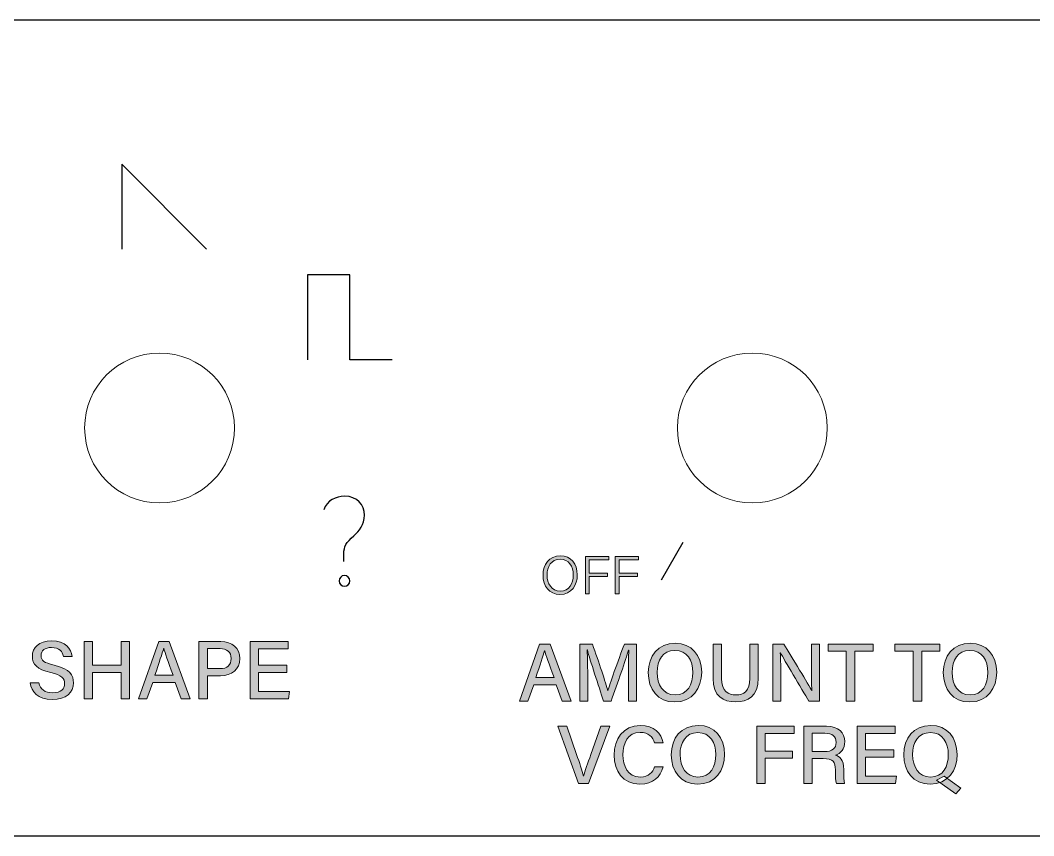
# Model space of a CAD drawing. Header units: millimetres. Extents: x 0 to 175, y 279 to 475.
# Drawn here: x 42.42 to 90.29, y 330.15 to 368.65 of the extents above; entities that cross this region are included whole.
import ezdxf

# ---------------------------------------------------------------- set-up
doc = ezdxf.new("R2010")
doc.units = ezdxf.units.MM
doc.header["$MEASUREMENT"] = 0
for name, color, linetype, lineweight in [('holes', 7, 'Continuous', 0), ('LINES', 7, 'Continuous', 0), ('new text', 7, 'Continuous', 0)]:
    doc.layers.add(name, color=color, linetype=linetype, lineweight=lineweight)

# ---------------------------------------------------------------- blocks, each defined once
blk = doc.blocks.new('Block_18')
at = {"layer": 'new text', "transparency": 33554687}
h = blk.add_hatch(color=7, dxfattribs=at)
h.dxf.hatch_style = 2
edge = h.paths.add_edge_path()
edge.add_spline(control_points=[(67.632, 337.615), (67.387, 338.297), (67.25, 338.671), (67.19, 338.883), (67.19, 338.883), (67.186, 338.883), (67.186, 338.883), (67.12, 338.648), (66.967, 338.198), (66.77, 337.615), (66.77, 337.615), (67.632, 337.615), (67.632, 337.615)], knot_values=[0, 0, 0, 0, 1, 1, 1, 2, 2, 2, 3, 3, 3, 4, 4, 4, 4], degree=3, periodic=0)
edge = h.paths.add_edge_path()
edge.add_spline(control_points=[(66.672, 337.276), (66.672, 337.276), (66.397, 336.503), (66.397, 336.503), (66.397, 336.503), (66, 336.503), (66, 336.503), (66, 336.503), (66.951, 339.198), (66.951, 339.198), (66.951, 339.198), (67.447, 339.198), (67.447, 339.198), (67.447, 339.198), (68.439, 336.503), (68.439, 336.503), (68.439, 336.503), (68.014, 336.503), (68.014, 336.503), (68.014, 336.503), (67.73, 337.276), (67.73, 337.276), (67.73, 337.276), (66.672, 337.276), (66.672, 337.276)], knot_values=[0, 0, 0, 0, 1, 1, 1, 2, 2, 2, 3, 3, 3, 4, 4, 4, 5, 5, 5, 6, 6, 6, 7, 7, 7, 8, 8, 8, 8], degree=3, periodic=0)
h = blk.add_hatch(color=7, dxfattribs=at)
h.dxf.hatch_style = 2
edge = h.paths.add_edge_path()
edge.add_spline(control_points=[(71.146, 337.626), (71.146, 338.118), (71.151, 338.628), (71.163, 338.916), (71.163, 338.916), (71.148, 338.916), (71.148, 338.916), (71.03, 338.458), (70.626, 337.35), (70.326, 336.503), (70.326, 336.503), (69.972, 336.503), (69.972, 336.503), (69.746, 337.202), (69.327, 338.447), (69.206, 338.922), (69.206, 338.922), (69.193, 338.922), (69.193, 338.922), (69.214, 338.609), (69.224, 338.019), (69.224, 337.557), (69.224, 337.557), (69.224, 336.503), (69.224, 336.503), (69.224, 336.503), (68.85, 336.503), (68.85, 336.503), (68.85, 336.503), (68.85, 339.198), (68.85, 339.198), (68.85, 339.198), (69.447, 339.198), (69.447, 339.198), (69.735, 338.387), (70.083, 337.344), (70.173, 336.99), (70.173, 336.99), (70.179, 336.99), (70.179, 336.99), (70.243, 337.268), (70.657, 338.407), (70.957, 339.198), (70.957, 339.198), (71.535, 339.198), (71.535, 339.198), (71.535, 339.198), (71.535, 336.503), (71.535, 336.503), (71.535, 336.503), (71.146, 336.503), (71.146, 336.503), (71.146, 336.503), (71.146, 337.626), (71.146, 337.626)], knot_values=[0, 0, 0, 0, 1, 1, 1, 2, 2, 2, 3, 3, 3, 4, 4, 4, 5, 5, 5, 6, 6, 6, 7, 7, 7, 8, 8, 8, 9, 9, 9, 10, 10, 10, 11, 11, 11, 12, 12, 12, 13, 13, 13, 14, 14, 14, 15, 15, 15, 16, 16, 16, 17, 17, 17, 18, 18, 18, 18], degree=3, periodic=0)
h = blk.add_hatch(color=7, dxfattribs=at)
h.dxf.hatch_style = 2
edge = h.paths.add_edge_path()
edge.add_spline(control_points=[(72.5, 337.862), (72.5, 337.29), (72.786, 336.801), (73.346, 336.801), (73.952, 336.801), (74.188, 337.301), (74.188, 337.859), (74.188, 338.426), (73.92, 338.9), (73.345, 338.9), (72.758, 338.9), (72.5, 338.428), (72.5, 337.862)], knot_values=[0, 0, 0, 0, 1, 1, 1, 2, 2, 2, 3, 3, 3, 4, 4, 4, 4], degree=3, periodic=0)
edge = h.paths.add_edge_path()
edge.add_spline(control_points=[(74.606, 337.865), (74.606, 337.122), (74.183, 336.464), (73.329, 336.464), (72.526, 336.464), (72.083, 337.077), (72.083, 337.851), (72.083, 338.624), (72.542, 339.237), (73.362, 339.237), (74.126, 339.237), (74.606, 338.67), (74.606, 337.865)], knot_values=[0, 0, 0, 0, 1, 1, 1, 2, 2, 2, 3, 3, 3, 4, 4, 4, 4], degree=3, periodic=0)
h = blk.add_hatch(color=7, dxfattribs=at)
h.dxf.hatch_style = 2
edge = h.paths.add_edge_path()
edge.add_spline(control_points=[(75.546, 339.198), (75.546, 339.198), (75.546, 337.579), (75.546, 337.579), (75.546, 336.965), (75.879, 336.796), (76.214, 336.796), (76.605, 336.796), (76.875, 336.981), (76.875, 337.579), (76.875, 337.579), (76.875, 339.198), (76.875, 339.198), (76.875, 339.198), (77.277, 339.198), (77.277, 339.198), (77.277, 339.198), (77.277, 337.6), (77.277, 337.6), (77.277, 336.716), (76.783, 336.468), (76.206, 336.468), (75.636, 336.468), (75.141, 336.735), (75.141, 337.577), (75.141, 337.577), (75.141, 339.198), (75.141, 339.198), (75.141, 339.198), (75.546, 339.198), (75.546, 339.198)], knot_values=[0, 0, 0, 0, 1, 1, 1, 2, 2, 2, 3, 3, 3, 4, 4, 4, 5, 5, 5, 6, 6, 6, 7, 7, 7, 8, 8, 8, 9, 9, 9, 10, 10, 10, 10], degree=3, periodic=0)
h = blk.add_hatch(color=7, dxfattribs=at)
h.dxf.hatch_style = 2
edge = h.paths.add_edge_path()
edge.add_spline(control_points=[(77.965, 336.503), (77.965, 336.503), (77.965, 339.198), (77.965, 339.198), (77.965, 339.198), (78.486, 339.198), (78.486, 339.198), (78.863, 338.573), (79.662, 337.279), (79.809, 336.986), (79.809, 336.986), (79.814, 336.986), (79.814, 336.986), (79.787, 337.32), (79.79, 337.753), (79.79, 338.194), (79.79, 338.194), (79.79, 339.198), (79.79, 339.198), (79.79, 339.198), (80.164, 339.198), (80.164, 339.198), (80.164, 339.198), (80.164, 336.503), (80.164, 336.503), (80.164, 336.503), (79.674, 336.503), (79.674, 336.503), (79.33, 337.077), (78.488, 338.483), (78.326, 338.788), (78.326, 338.788), (78.32, 338.788), (78.32, 338.788), (78.34, 338.494), (78.341, 338.019), (78.341, 337.533), (78.341, 337.533), (78.341, 336.503), (78.341, 336.503), (78.341, 336.503), (77.965, 336.503), (77.965, 336.503)], knot_values=[0, 0, 0, 0, 1, 1, 1, 2, 2, 2, 3, 3, 3, 4, 4, 4, 5, 5, 5, 6, 6, 6, 7, 7, 7, 8, 8, 8, 9, 9, 9, 10, 10, 10, 11, 11, 11, 12, 12, 12, 13, 13, 13, 14, 14, 14, 14], degree=3, periodic=0)
h = blk.add_hatch(color=7, dxfattribs=at)
h.dxf.hatch_style = 2
edge = h.paths.add_edge_path()
edge.add_spline(control_points=[(81.436, 338.86), (81.436, 338.86), (80.575, 338.86), (80.575, 338.86), (80.575, 338.86), (80.575, 339.198), (80.575, 339.198), (80.575, 339.198), (82.699, 339.198), (82.699, 339.198), (82.699, 339.198), (82.699, 338.86), (82.699, 338.86), (82.699, 338.86), (81.838, 338.86), (81.838, 338.86), (81.838, 338.86), (81.838, 336.503), (81.838, 336.503), (81.838, 336.503), (81.436, 336.503), (81.436, 336.503), (81.436, 336.503), (81.436, 338.86), (81.436, 338.86)], knot_values=[0, 0, 0, 0, 1, 1, 1, 2, 2, 2, 3, 3, 3, 4, 4, 4, 5, 5, 5, 6, 6, 6, 7, 7, 7, 8, 8, 8, 8], degree=3, periodic=0)
h = blk.add_hatch(color=7, dxfattribs=at)
h.dxf.hatch_style = 2
edge = h.paths.add_edge_path()
edge.add_spline(control_points=[(84.598, 338.86), (84.598, 338.86), (83.737, 338.86), (83.737, 338.86), (83.737, 338.86), (83.737, 339.198), (83.737, 339.198), (83.737, 339.198), (85.862, 339.198), (85.862, 339.198), (85.862, 339.198), (85.862, 338.86), (85.862, 338.86), (85.862, 338.86), (85, 338.86), (85, 338.86), (85, 338.86), (85, 336.503), (85, 336.503), (85, 336.503), (84.598, 336.503), (84.598, 336.503), (84.598, 336.503), (84.598, 338.86), (84.598, 338.86)], knot_values=[0, 0, 0, 0, 1, 1, 1, 2, 2, 2, 3, 3, 3, 4, 4, 4, 5, 5, 5, 6, 6, 6, 7, 7, 7, 8, 8, 8, 8], degree=3, periodic=0)
h = blk.add_hatch(color=7, dxfattribs=at)
h.dxf.hatch_style = 2
edge = h.paths.add_edge_path()
edge.add_spline(control_points=[(86.435, 337.862), (86.435, 337.29), (86.721, 336.801), (87.281, 336.801), (87.886, 336.801), (88.123, 337.301), (88.123, 337.859), (88.123, 338.426), (87.855, 338.9), (87.28, 338.9), (86.693, 338.9), (86.435, 338.428), (86.435, 337.862)], knot_values=[0, 0, 0, 0, 1, 1, 1, 2, 2, 2, 3, 3, 3, 4, 4, 4, 4], degree=3, periodic=0)
edge = h.paths.add_edge_path()
edge.add_spline(control_points=[(88.541, 337.865), (88.541, 337.122), (88.118, 336.464), (87.264, 336.464), (86.461, 336.464), (86.018, 337.077), (86.018, 337.851), (86.018, 338.624), (86.477, 339.237), (87.297, 339.237), (88.061, 339.237), (88.541, 338.67), (88.541, 337.865)], knot_values=[0, 0, 0, 0, 1, 1, 1, 2, 2, 2, 3, 3, 3, 4, 4, 4, 4], degree=3, periodic=0)
h = blk.add_hatch(color=7, dxfattribs=at)
h.dxf.hatch_style = 2
edge = h.paths.add_edge_path()
edge.add_spline(control_points=[(68.781, 332.622), (68.781, 332.622), (67.806, 335.318), (67.806, 335.318), (67.806, 335.318), (68.235, 335.318), (68.235, 335.318), (68.235, 335.318), (68.696, 333.992), (68.696, 333.992), (68.832, 333.601), (68.962, 333.217), (69.022, 332.965), (69.022, 332.965), (69.03, 332.965), (69.03, 332.965), (69.086, 333.192), (69.23, 333.591), (69.369, 333.981), (69.369, 333.981), (69.849, 335.318), (69.849, 335.318), (69.849, 335.318), (70.261, 335.318), (70.261, 335.318), (70.261, 335.318), (69.254, 332.622), (69.254, 332.622), (69.254, 332.622), (68.781, 332.622), (68.781, 332.622)], knot_values=[0, 0, 0, 0, 1, 1, 1, 2, 2, 2, 3, 3, 3, 4, 4, 4, 5, 5, 5, 6, 6, 6, 7, 7, 7, 8, 8, 8, 9, 9, 9, 10, 10, 10, 10], degree=3, periodic=0)
h = blk.add_hatch(color=7, dxfattribs=at)
h.dxf.hatch_style = 2
edge = h.paths.add_edge_path()
edge.add_spline(control_points=[(72.782, 333.399), (72.664, 332.933), (72.316, 332.587), (71.692, 332.587), (70.877, 332.587), (70.471, 333.198), (70.471, 333.961), (70.471, 334.694), (70.88, 335.357), (71.708, 335.357), (72.36, 335.357), (72.705, 334.983), (72.782, 334.533), (72.782, 334.533), (72.382, 334.533), (72.382, 334.533), (72.293, 334.81), (72.108, 335.029), (71.693, 335.029), (71.12, 335.029), (70.888, 334.508), (70.888, 333.973), (70.888, 333.458), (71.106, 332.916), (71.709, 332.916), (72.118, 332.916), (72.288, 333.157), (72.38, 333.399), (72.38, 333.399), (72.782, 333.399), (72.782, 333.399)], knot_values=[0, 0, 0, 0, 1, 1, 1, 2, 2, 2, 3, 3, 3, 4, 4, 4, 5, 5, 5, 6, 6, 6, 7, 7, 7, 8, 8, 8, 9, 9, 9, 10, 10, 10, 10], degree=3, periodic=0)
h = blk.add_hatch(color=7, dxfattribs=at)
h.dxf.hatch_style = 2
edge = h.paths.add_edge_path()
edge.add_spline(control_points=[(73.585, 333.982), (73.585, 333.41), (73.87, 332.92), (74.431, 332.92), (75.036, 332.92), (75.273, 333.42), (75.273, 333.979), (75.273, 334.546), (75.004, 335.02), (74.43, 335.02), (73.842, 335.02), (73.585, 334.547), (73.585, 333.982)], knot_values=[0, 0, 0, 0, 1, 1, 1, 2, 2, 2, 3, 3, 3, 4, 4, 4, 4], degree=3, periodic=0)
edge = h.paths.add_edge_path()
edge.add_spline(control_points=[(75.69, 333.984), (75.69, 333.241), (75.268, 332.583), (74.414, 332.583), (73.61, 332.583), (73.168, 333.197), (73.168, 333.97), (73.168, 334.744), (73.627, 335.357), (74.446, 335.357), (75.211, 335.357), (75.69, 334.79), (75.69, 333.984)], knot_values=[0, 0, 0, 0, 1, 1, 1, 2, 2, 2, 3, 3, 3, 4, 4, 4, 4], degree=3, periodic=0)
h = blk.add_hatch(color=7, dxfattribs=at)
h.dxf.hatch_style = 2
edge = h.paths.add_edge_path()
edge.add_spline(control_points=[(77.215, 335.318), (77.215, 335.318), (78.975, 335.318), (78.975, 335.318), (78.975, 335.318), (78.975, 334.979), (78.975, 334.979), (78.975, 334.979), (77.607, 334.979), (77.607, 334.979), (77.607, 334.979), (77.607, 334.145), (77.607, 334.145), (77.607, 334.145), (78.889, 334.145), (78.889, 334.145), (78.889, 334.145), (78.889, 333.806), (78.889, 333.806), (78.889, 333.806), (77.607, 333.806), (77.607, 333.806), (77.607, 333.806), (77.607, 332.622), (77.607, 332.622), (77.607, 332.622), (77.215, 332.622), (77.215, 332.622), (77.215, 332.622), (77.215, 335.318), (77.215, 335.318)], knot_values=[0, 0, 0, 0, 1, 1, 1, 2, 2, 2, 3, 3, 3, 4, 4, 4, 5, 5, 5, 6, 6, 6, 7, 7, 7, 8, 8, 8, 9, 9, 9, 10, 10, 10, 10], degree=3, periodic=0)
h = blk.add_hatch(color=7, dxfattribs=at)
h.dxf.hatch_style = 2
edge = h.paths.add_edge_path()
edge.add_spline(control_points=[(79.825, 334.121), (79.825, 334.121), (80.393, 334.121), (80.393, 334.121), (80.788, 334.121), (80.958, 334.269), (80.958, 334.557), (80.958, 334.831), (80.779, 334.986), (80.428, 334.986), (80.428, 334.986), (79.825, 334.986), (79.825, 334.986), (79.825, 334.986), (79.825, 334.121), (79.825, 334.121)], knot_values=[0, 0, 0, 0, 1, 1, 1, 2, 2, 2, 3, 3, 3, 4, 4, 4, 5, 5, 5, 5], degree=3, periodic=0)
edge = h.paths.add_edge_path()
edge.add_spline(control_points=[(79.825, 333.789), (79.825, 333.789), (79.825, 332.622), (79.825, 332.622), (79.825, 332.622), (79.43, 332.622), (79.43, 332.622), (79.43, 332.622), (79.43, 335.318), (79.43, 335.318), (79.43, 335.318), (80.508, 335.318), (80.508, 335.318), (81.069, 335.318), (81.368, 335.013), (81.368, 334.593), (81.368, 334.241), (81.167, 334.031), (80.921, 333.958), (81.125, 333.901), (81.318, 333.742), (81.318, 333.271), (81.318, 333.271), (81.318, 333.152), (81.318, 333.152), (81.318, 332.967), (81.311, 332.738), (81.355, 332.622), (81.355, 332.622), (80.969, 332.622), (80.969, 332.622), (80.92, 332.739), (80.921, 332.947), (80.921, 333.207), (80.921, 333.207), (80.921, 333.26), (80.921, 333.26), (80.921, 333.628), (80.819, 333.789), (80.345, 333.789), (80.345, 333.789), (79.825, 333.789), (79.825, 333.789)], knot_values=[0, 0, 0, 0, 1, 1, 1, 2, 2, 2, 3, 3, 3, 4, 4, 4, 5, 5, 5, 6, 6, 6, 7, 7, 7, 8, 8, 8, 9, 9, 9, 10, 10, 10, 11, 11, 11, 12, 12, 12, 13, 13, 13, 14, 14, 14, 14], degree=3, periodic=0)
h = blk.add_hatch(color=7, dxfattribs=at)
h.dxf.hatch_style = 2
edge = h.paths.add_edge_path()
edge.add_spline(control_points=[(83.679, 333.864), (83.679, 333.864), (82.348, 333.864), (82.348, 333.864), (82.348, 333.864), (82.348, 332.961), (82.348, 332.961), (82.348, 332.961), (83.811, 332.961), (83.811, 332.961), (83.811, 332.961), (83.76, 332.622), (83.76, 332.622), (83.76, 332.622), (81.957, 332.622), (81.957, 332.622), (81.957, 332.622), (81.957, 335.318), (81.957, 335.318), (81.957, 335.318), (83.741, 335.318), (83.741, 335.318), (83.741, 335.318), (83.741, 334.979), (83.741, 334.979), (83.741, 334.979), (82.348, 334.979), (82.348, 334.979), (82.348, 334.979), (82.348, 334.203), (82.348, 334.203), (82.348, 334.203), (83.679, 334.203), (83.679, 334.203), (83.679, 334.203), (83.679, 333.864), (83.679, 333.864)], knot_values=[0, 0, 0, 0, 1, 1, 1, 2, 2, 2, 3, 3, 3, 4, 4, 4, 5, 5, 5, 6, 6, 6, 7, 7, 7, 8, 8, 8, 9, 9, 9, 10, 10, 10, 11, 11, 11, 12, 12, 12, 12], degree=3, periodic=0)
h = blk.add_hatch(color=7, dxfattribs=at)
h.dxf.hatch_style = 2
edge = h.paths.add_edge_path()
edge.add_spline(control_points=[(86.064, 332.958), (86.064, 332.958), (86.853, 332.403), (86.853, 332.403), (86.853, 332.403), (86.612, 332.128), (86.612, 332.128), (86.612, 332.128), (85.695, 332.773), (85.695, 332.773), (85.695, 332.773), (86.064, 332.958), (86.064, 332.958)], knot_values=[0, 0, 0, 0, 1, 1, 1, 2, 2, 2, 3, 3, 3, 4, 4, 4, 4], degree=3, periodic=0)
edge = h.paths.add_edge_path()
edge.add_spline(control_points=[(84.567, 333.982), (84.567, 333.41), (84.852, 332.92), (85.412, 332.92), (86.018, 332.92), (86.255, 333.42), (86.255, 333.979), (86.255, 334.546), (85.986, 335.02), (85.411, 335.02), (84.824, 335.02), (84.567, 334.547), (84.567, 333.982)], knot_values=[0, 0, 0, 0, 1, 1, 1, 2, 2, 2, 3, 3, 3, 4, 4, 4, 4], degree=3, periodic=0)
edge = h.paths.add_edge_path()
edge.add_spline(control_points=[(86.672, 333.984), (86.672, 333.241), (86.25, 332.583), (85.395, 332.583), (84.592, 332.583), (84.149, 333.197), (84.149, 333.97), (84.149, 334.744), (84.608, 335.357), (85.428, 335.357), (86.192, 335.357), (86.672, 334.79), (86.672, 333.984)], knot_values=[0, 0, 0, 0, 1, 1, 1, 2, 2, 2, 3, 3, 3, 4, 4, 4, 4], degree=3, periodic=0)
at = {"layer": 'new text'}
for points, knots in [([(66.672, 337.276), (66.672, 337.276), (66.397, 336.503), (66.397, 336.503), (66.397, 336.503), (66, 336.503), (66, 336.503), (66, 336.503), (66.951, 339.198), (66.951, 339.198), (66.951, 339.198), (67.447, 339.198), (67.447, 339.198), (67.447, 339.198), (68.439, 336.503), (68.439, 336.503), (68.439, 336.503), (68.014, 336.503), (68.014, 336.503), (68.014, 336.503), (67.73, 337.276), (67.73, 337.276), (67.73, 337.276), (66.672, 337.276), (66.672, 337.276)], [0, 0, 0, 0, 1, 1, 1, 2, 2, 2, 3, 3, 3, 4, 4, 4, 5, 5, 5, 6, 6, 6, 7, 7, 7, 8, 8, 8, 8]), ([(71.146, 337.626), (71.146, 338.118), (71.151, 338.628), (71.163, 338.916), (71.163, 338.916), (71.148, 338.916), (71.148, 338.916), (71.03, 338.458), (70.626, 337.35), (70.326, 336.503), (70.326, 336.503), (69.972, 336.503), (69.972, 336.503), (69.746, 337.202), (69.327, 338.447), (69.206, 338.922), (69.206, 338.922), (69.193, 338.922), (69.193, 338.922), (69.214, 338.609), (69.224, 338.019), (69.224, 337.557), (69.224, 337.557), (69.224, 336.503), (69.224, 336.503), (69.224, 336.503), (68.85, 336.503), (68.85, 336.503), (68.85, 336.503), (68.85, 339.198), (68.85, 339.198), (68.85, 339.198), (69.447, 339.198), (69.447, 339.198), (69.735, 338.387), (70.083, 337.344), (70.173, 336.99), (70.173, 336.99), (70.179, 336.99), (70.179, 336.99), (70.243, 337.268), (70.657, 338.407), (70.957, 339.198), (70.957, 339.198), (71.535, 339.198), (71.535, 339.198), (71.535, 339.198), (71.535, 336.503), (71.535, 336.503), (71.535, 336.503), (71.146, 336.503), (71.146, 336.503), (71.146, 336.503), (71.146, 337.626), (71.146, 337.626)], [0, 0, 0, 0, 1, 1, 1, 2, 2, 2, 3, 3, 3, 4, 4, 4, 5, 5, 5, 6, 6, 6, 7, 7, 7, 8, 8, 8, 9, 9, 9, 10, 10, 10, 11, 11, 11, 12, 12, 12, 13, 13, 13, 14, 14, 14, 15, 15, 15, 16, 16, 16, 17, 17, 17, 18, 18, 18, 18]), ([(74.606, 337.865), (74.606, 337.122), (74.183, 336.464), (73.329, 336.464), (72.526, 336.464), (72.083, 337.077), (72.083, 337.851), (72.083, 338.624), (72.542, 339.237), (73.362, 339.237), (74.126, 339.237), (74.606, 338.67), (74.606, 337.865)], [0, 0, 0, 0, 1, 1, 1, 2, 2, 2, 3, 3, 3, 4, 4, 4, 4]), ([(75.546, 339.198), (75.546, 339.198), (75.546, 337.579), (75.546, 337.579), (75.546, 336.965), (75.879, 336.796), (76.214, 336.796), (76.605, 336.796), (76.875, 336.981), (76.875, 337.579), (76.875, 337.579), (76.875, 339.198), (76.875, 339.198), (76.875, 339.198), (77.277, 339.198), (77.277, 339.198), (77.277, 339.198), (77.277, 337.6), (77.277, 337.6), (77.277, 336.716), (76.783, 336.468), (76.206, 336.468), (75.636, 336.468), (75.141, 336.735), (75.141, 337.577), (75.141, 337.577), (75.141, 339.198), (75.141, 339.198), (75.141, 339.198), (75.546, 339.198), (75.546, 339.198)], [0, 0, 0, 0, 1, 1, 1, 2, 2, 2, 3, 3, 3, 4, 4, 4, 5, 5, 5, 6, 6, 6, 7, 7, 7, 8, 8, 8, 9, 9, 9, 10, 10, 10, 10]), ([(77.965, 336.503), (77.965, 336.503), (77.965, 339.198), (77.965, 339.198), (77.965, 339.198), (78.486, 339.198), (78.486, 339.198), (78.863, 338.573), (79.662, 337.279), (79.809, 336.986), (79.809, 336.986), (79.814, 336.986), (79.814, 336.986), (79.787, 337.32), (79.79, 337.753), (79.79, 338.194), (79.79, 338.194), (79.79, 339.198), (79.79, 339.198), (79.79, 339.198), (80.164, 339.198), (80.164, 339.198), (80.164, 339.198), (80.164, 336.503), (80.164, 336.503), (80.164, 336.503), (79.674, 336.503), (79.674, 336.503), (79.33, 337.077), (78.488, 338.483), (78.326, 338.788), (78.326, 338.788), (78.32, 338.788), (78.32, 338.788), (78.34, 338.494), (78.341, 338.019), (78.341, 337.533), (78.341, 337.533), (78.341, 336.503), (78.341, 336.503), (78.341, 336.503), (77.965, 336.503), (77.965, 336.503)], [0, 0, 0, 0, 1, 1, 1, 2, 2, 2, 3, 3, 3, 4, 4, 4, 5, 5, 5, 6, 6, 6, 7, 7, 7, 8, 8, 8, 9, 9, 9, 10, 10, 10, 11, 11, 11, 12, 12, 12, 13, 13, 13, 14, 14, 14, 14]), ([(81.436, 338.86), (81.436, 338.86), (80.575, 338.86), (80.575, 338.86), (80.575, 338.86), (80.575, 339.198), (80.575, 339.198), (80.575, 339.198), (82.699, 339.198), (82.699, 339.198), (82.699, 339.198), (82.699, 338.86), (82.699, 338.86), (82.699, 338.86), (81.838, 338.86), (81.838, 338.86), (81.838, 338.86), (81.838, 336.503), (81.838, 336.503), (81.838, 336.503), (81.436, 336.503), (81.436, 336.503), (81.436, 336.503), (81.436, 338.86), (81.436, 338.86)], [0, 0, 0, 0, 1, 1, 1, 2, 2, 2, 3, 3, 3, 4, 4, 4, 5, 5, 5, 6, 6, 6, 7, 7, 7, 8, 8, 8, 8]), ([(84.598, 338.86), (84.598, 338.86), (83.737, 338.86), (83.737, 338.86), (83.737, 338.86), (83.737, 339.198), (83.737, 339.198), (83.737, 339.198), (85.862, 339.198), (85.862, 339.198), (85.862, 339.198), (85.862, 338.86), (85.862, 338.86), (85.862, 338.86), (85, 338.86), (85, 338.86), (85, 338.86), (85, 336.503), (85, 336.503), (85, 336.503), (84.598, 336.503), (84.598, 336.503), (84.598, 336.503), (84.598, 338.86), (84.598, 338.86)], [0, 0, 0, 0, 1, 1, 1, 2, 2, 2, 3, 3, 3, 4, 4, 4, 5, 5, 5, 6, 6, 6, 7, 7, 7, 8, 8, 8, 8]), ([(88.541, 337.865), (88.541, 337.122), (88.118, 336.464), (87.264, 336.464), (86.461, 336.464), (86.018, 337.077), (86.018, 337.851), (86.018, 338.624), (86.477, 339.237), (87.297, 339.237), (88.061, 339.237), (88.541, 338.67), (88.541, 337.865)], [0, 0, 0, 0, 1, 1, 1, 2, 2, 2, 3, 3, 3, 4, 4, 4, 4]), ([(67.632, 337.615), (67.387, 338.297), (67.25, 338.671), (67.19, 338.883), (67.19, 338.883), (67.186, 338.883), (67.186, 338.883), (67.12, 338.648), (66.967, 338.198), (66.77, 337.615), (66.77, 337.615), (67.632, 337.615), (67.632, 337.615)], [0, 0, 0, 0, 1, 1, 1, 2, 2, 2, 3, 3, 3, 4, 4, 4, 4]), ([(72.5, 337.862), (72.5, 337.29), (72.786, 336.801), (73.346, 336.801), (73.952, 336.801), (74.188, 337.301), (74.188, 337.859), (74.188, 338.426), (73.92, 338.9), (73.345, 338.9), (72.758, 338.9), (72.5, 338.428), (72.5, 337.862)], [0, 0, 0, 0, 1, 1, 1, 2, 2, 2, 3, 3, 3, 4, 4, 4, 4]), ([(86.435, 337.862), (86.435, 337.29), (86.721, 336.801), (87.281, 336.801), (87.886, 336.801), (88.123, 337.301), (88.123, 337.859), (88.123, 338.426), (87.855, 338.9), (87.28, 338.9), (86.693, 338.9), (86.435, 338.428), (86.435, 337.862)], [0, 0, 0, 0, 1, 1, 1, 2, 2, 2, 3, 3, 3, 4, 4, 4, 4]), ([(68.781, 332.622), (68.781, 332.622), (67.806, 335.318), (67.806, 335.318), (67.806, 335.318), (68.235, 335.318), (68.235, 335.318), (68.235, 335.318), (68.696, 333.992), (68.696, 333.992), (68.832, 333.601), (68.962, 333.217), (69.022, 332.965), (69.022, 332.965), (69.03, 332.965), (69.03, 332.965), (69.086, 333.192), (69.23, 333.591), (69.369, 333.981), (69.369, 333.981), (69.849, 335.318), (69.849, 335.318), (69.849, 335.318), (70.261, 335.318), (70.261, 335.318), (70.261, 335.318), (69.254, 332.622), (69.254, 332.622), (69.254, 332.622), (68.781, 332.622), (68.781, 332.622)], [0, 0, 0, 0, 1, 1, 1, 2, 2, 2, 3, 3, 3, 4, 4, 4, 5, 5, 5, 6, 6, 6, 7, 7, 7, 8, 8, 8, 9, 9, 9, 10, 10, 10, 10]), ([(72.782, 333.399), (72.664, 332.933), (72.316, 332.587), (71.692, 332.587), (70.877, 332.587), (70.471, 333.198), (70.471, 333.961), (70.471, 334.694), (70.88, 335.357), (71.708, 335.357), (72.36, 335.357), (72.705, 334.983), (72.782, 334.533), (72.782, 334.533), (72.382, 334.533), (72.382, 334.533), (72.293, 334.81), (72.108, 335.029), (71.693, 335.029), (71.12, 335.029), (70.888, 334.508), (70.888, 333.973), (70.888, 333.458), (71.106, 332.916), (71.709, 332.916), (72.118, 332.916), (72.288, 333.157), (72.38, 333.399), (72.38, 333.399), (72.782, 333.399), (72.782, 333.399)], [0, 0, 0, 0, 1, 1, 1, 2, 2, 2, 3, 3, 3, 4, 4, 4, 5, 5, 5, 6, 6, 6, 7, 7, 7, 8, 8, 8, 9, 9, 9, 10, 10, 10, 10]), ([(75.69, 333.984), (75.69, 333.241), (75.268, 332.583), (74.414, 332.583), (73.61, 332.583), (73.168, 333.197), (73.168, 333.97), (73.168, 334.744), (73.627, 335.357), (74.446, 335.357), (75.211, 335.357), (75.69, 334.79), (75.69, 333.984)], [0, 0, 0, 0, 1, 1, 1, 2, 2, 2, 3, 3, 3, 4, 4, 4, 4]), ([(77.215, 335.318), (77.215, 335.318), (78.975, 335.318), (78.975, 335.318), (78.975, 335.318), (78.975, 334.979), (78.975, 334.979), (78.975, 334.979), (77.607, 334.979), (77.607, 334.979), (77.607, 334.979), (77.607, 334.145), (77.607, 334.145), (77.607, 334.145), (78.889, 334.145), (78.889, 334.145), (78.889, 334.145), (78.889, 333.806), (78.889, 333.806), (78.889, 333.806), (77.607, 333.806), (77.607, 333.806), (77.607, 333.806), (77.607, 332.622), (77.607, 332.622), (77.607, 332.622), (77.215, 332.622), (77.215, 332.622), (77.215, 332.622), (77.215, 335.318), (77.215, 335.318)], [0, 0, 0, 0, 1, 1, 1, 2, 2, 2, 3, 3, 3, 4, 4, 4, 5, 5, 5, 6, 6, 6, 7, 7, 7, 8, 8, 8, 9, 9, 9, 10, 10, 10, 10]), ([(79.825, 333.789), (79.825, 333.789), (79.825, 332.622), (79.825, 332.622), (79.825, 332.622), (79.43, 332.622), (79.43, 332.622), (79.43, 332.622), (79.43, 335.318), (79.43, 335.318), (79.43, 335.318), (80.508, 335.318), (80.508, 335.318), (81.069, 335.318), (81.368, 335.013), (81.368, 334.593), (81.368, 334.241), (81.167, 334.031), (80.921, 333.958), (81.125, 333.901), (81.318, 333.742), (81.318, 333.271), (81.318, 333.271), (81.318, 333.152), (81.318, 333.152), (81.318, 332.967), (81.311, 332.738), (81.355, 332.622), (81.355, 332.622), (80.969, 332.622), (80.969, 332.622), (80.92, 332.739), (80.921, 332.947), (80.921, 333.207), (80.921, 333.207), (80.921, 333.26), (80.921, 333.26), (80.921, 333.628), (80.819, 333.789), (80.345, 333.789), (80.345, 333.789), (79.825, 333.789), (79.825, 333.789)], [0, 0, 0, 0, 1, 1, 1, 2, 2, 2, 3, 3, 3, 4, 4, 4, 5, 5, 5, 6, 6, 6, 7, 7, 7, 8, 8, 8, 9, 9, 9, 10, 10, 10, 11, 11, 11, 12, 12, 12, 13, 13, 13, 14, 14, 14, 14]), ([(83.679, 333.864), (83.679, 333.864), (82.348, 333.864), (82.348, 333.864), (82.348, 333.864), (82.348, 332.961), (82.348, 332.961), (82.348, 332.961), (83.811, 332.961), (83.811, 332.961), (83.811, 332.961), (83.76, 332.622), (83.76, 332.622), (83.76, 332.622), (81.957, 332.622), (81.957, 332.622), (81.957, 332.622), (81.957, 335.318), (81.957, 335.318), (81.957, 335.318), (83.741, 335.318), (83.741, 335.318), (83.741, 335.318), (83.741, 334.979), (83.741, 334.979), (83.741, 334.979), (82.348, 334.979), (82.348, 334.979), (82.348, 334.979), (82.348, 334.203), (82.348, 334.203), (82.348, 334.203), (83.679, 334.203), (83.679, 334.203), (83.679, 334.203), (83.679, 333.864), (83.679, 333.864)], [0, 0, 0, 0, 1, 1, 1, 2, 2, 2, 3, 3, 3, 4, 4, 4, 5, 5, 5, 6, 6, 6, 7, 7, 7, 8, 8, 8, 9, 9, 9, 10, 10, 10, 11, 11, 11, 12, 12, 12, 12]), ([(86.672, 333.984), (86.672, 333.241), (86.25, 332.583), (85.395, 332.583), (84.592, 332.583), (84.149, 333.197), (84.149, 333.97), (84.149, 334.744), (84.608, 335.357), (85.428, 335.357), (86.192, 335.357), (86.672, 334.79), (86.672, 333.984)], [0, 0, 0, 0, 1, 1, 1, 2, 2, 2, 3, 3, 3, 4, 4, 4, 4]), ([(73.585, 333.982), (73.585, 333.41), (73.87, 332.92), (74.431, 332.92), (75.036, 332.92), (75.273, 333.42), (75.273, 333.979), (75.273, 334.546), (75.004, 335.02), (74.43, 335.02), (73.842, 335.02), (73.585, 334.547), (73.585, 333.982)], [0, 0, 0, 0, 1, 1, 1, 2, 2, 2, 3, 3, 3, 4, 4, 4, 4]), ([(79.825, 334.121), (79.825, 334.121), (80.393, 334.121), (80.393, 334.121), (80.788, 334.121), (80.958, 334.269), (80.958, 334.557), (80.958, 334.831), (80.779, 334.986), (80.428, 334.986), (80.428, 334.986), (79.825, 334.986), (79.825, 334.986), (79.825, 334.986), (79.825, 334.121), (79.825, 334.121)], [0, 0, 0, 0, 1, 1, 1, 2, 2, 2, 3, 3, 3, 4, 4, 4, 5, 5, 5, 5]), ([(84.567, 333.982), (84.567, 333.41), (84.852, 332.92), (85.412, 332.92), (86.018, 332.92), (86.255, 333.42), (86.255, 333.979), (86.255, 334.546), (85.986, 335.02), (85.411, 335.02), (84.824, 335.02), (84.567, 334.547), (84.567, 333.982)], [0, 0, 0, 0, 1, 1, 1, 2, 2, 2, 3, 3, 3, 4, 4, 4, 4]), ([(86.064, 332.958), (86.064, 332.958), (86.853, 332.403), (86.853, 332.403), (86.853, 332.403), (86.612, 332.128), (86.612, 332.128), (86.612, 332.128), (85.695, 332.773), (85.695, 332.773), (85.695, 332.773), (86.064, 332.958), (86.064, 332.958)], [0, 0, 0, 0, 1, 1, 1, 2, 2, 2, 3, 3, 3, 4, 4, 4, 4])]:
    blk.add_open_spline(points, degree=3, knots=knots, dxfattribs=at)
blk = doc.blocks.new('Block_21')
at = {"layer": 'new text', "transparency": 33554687}
h = blk.add_hatch(color=7, dxfattribs=at)
h.dxf.hatch_style = 2
edge = h.paths.add_edge_path()
edge.add_spline(control_points=[(67.304, 342.46), (67.304, 342.063), (67.516, 341.7), (67.921, 341.7), (68.359, 341.7), (68.539, 342.059), (68.539, 342.461), (68.539, 342.86), (68.335, 343.205), (67.925, 343.205), (67.493, 343.205), (67.304, 342.851), (67.304, 342.46)], knot_values=[0, 0, 0, 0, 1, 1, 1, 2, 2, 2, 3, 3, 3, 4, 4, 4, 4], degree=3, periodic=0)
edge = h.paths.add_edge_path()
edge.add_spline(control_points=[(68.73, 342.464), (68.73, 341.978), (68.465, 341.54), (67.913, 341.54), (67.403, 341.54), (67.112, 341.943), (67.112, 342.452), (67.112, 342.957), (67.4, 343.365), (67.932, 343.365), (68.424, 343.365), (68.73, 342.986), (68.73, 342.464)], knot_values=[0, 0, 0, 0, 1, 1, 1, 2, 2, 2, 3, 3, 3, 4, 4, 4, 4], degree=3, periodic=0)
h = blk.add_hatch(color=7, dxfattribs=at)
h.dxf.hatch_style = 2
edge = h.paths.add_edge_path()
edge.add_spline(control_points=[(69.111, 343.339), (69.111, 343.339), (70.214, 343.339), (70.214, 343.339), (70.214, 343.339), (70.214, 343.179), (70.214, 343.179), (70.214, 343.179), (69.29, 343.179), (69.29, 343.179), (69.29, 343.179), (69.29, 342.552), (69.29, 342.552), (69.29, 342.552), (70.157, 342.552), (70.157, 342.552), (70.157, 342.552), (70.157, 342.392), (70.157, 342.392), (70.157, 342.392), (69.29, 342.392), (69.29, 342.392), (69.29, 342.392), (69.29, 341.566), (69.29, 341.566), (69.29, 341.566), (69.111, 341.566), (69.111, 341.566), (69.111, 341.566), (69.111, 343.339), (69.111, 343.339)], knot_values=[0, 0, 0, 0, 1, 1, 1, 2, 2, 2, 3, 3, 3, 4, 4, 4, 5, 5, 5, 6, 6, 6, 7, 7, 7, 8, 8, 8, 9, 9, 9, 10, 10, 10, 10], degree=3, periodic=0)
h = blk.add_hatch(color=7, dxfattribs=at)
h.dxf.hatch_style = 2
edge = h.paths.add_edge_path()
edge.add_spline(control_points=[(70.523, 343.339), (70.523, 343.339), (71.627, 343.339), (71.627, 343.339), (71.627, 343.339), (71.627, 343.179), (71.627, 343.179), (71.627, 343.179), (70.703, 343.179), (70.703, 343.179), (70.703, 343.179), (70.703, 342.552), (70.703, 342.552), (70.703, 342.552), (71.569, 342.552), (71.569, 342.552), (71.569, 342.552), (71.569, 342.392), (71.569, 342.392), (71.569, 342.392), (70.703, 342.392), (70.703, 342.392), (70.703, 342.392), (70.703, 341.566), (70.703, 341.566), (70.703, 341.566), (70.523, 341.566), (70.523, 341.566), (70.523, 341.566), (70.523, 343.339), (70.523, 343.339)], knot_values=[0, 0, 0, 0, 1, 1, 1, 2, 2, 2, 3, 3, 3, 4, 4, 4, 5, 5, 5, 6, 6, 6, 7, 7, 7, 8, 8, 8, 9, 9, 9, 10, 10, 10, 10], degree=3, periodic=0)
at = {"layer": 'new text'}
for points, knots in [([(68.73, 342.464), (68.73, 341.978), (68.465, 341.54), (67.913, 341.54), (67.403, 341.54), (67.112, 341.943), (67.112, 342.452), (67.112, 342.957), (67.4, 343.365), (67.932, 343.365), (68.424, 343.365), (68.73, 342.986), (68.73, 342.464)], [0, 0, 0, 0, 1, 1, 1, 2, 2, 2, 3, 3, 3, 4, 4, 4, 4]), ([(69.111, 343.339), (69.111, 343.339), (70.214, 343.339), (70.214, 343.339), (70.214, 343.339), (70.214, 343.179), (70.214, 343.179), (70.214, 343.179), (69.29, 343.179), (69.29, 343.179), (69.29, 343.179), (69.29, 342.552), (69.29, 342.552), (69.29, 342.552), (70.157, 342.552), (70.157, 342.552), (70.157, 342.552), (70.157, 342.392), (70.157, 342.392), (70.157, 342.392), (69.29, 342.392), (69.29, 342.392), (69.29, 342.392), (69.29, 341.566), (69.29, 341.566), (69.29, 341.566), (69.111, 341.566), (69.111, 341.566), (69.111, 341.566), (69.111, 343.339), (69.111, 343.339)], [0, 0, 0, 0, 1, 1, 1, 2, 2, 2, 3, 3, 3, 4, 4, 4, 5, 5, 5, 6, 6, 6, 7, 7, 7, 8, 8, 8, 9, 9, 9, 10, 10, 10, 10]), ([(70.523, 343.339), (70.523, 343.339), (71.627, 343.339), (71.627, 343.339), (71.627, 343.339), (71.627, 343.179), (71.627, 343.179), (71.627, 343.179), (70.703, 343.179), (70.703, 343.179), (70.703, 343.179), (70.703, 342.552), (70.703, 342.552), (70.703, 342.552), (71.569, 342.552), (71.569, 342.552), (71.569, 342.552), (71.569, 342.392), (71.569, 342.392), (71.569, 342.392), (70.703, 342.392), (70.703, 342.392), (70.703, 342.392), (70.703, 341.566), (70.703, 341.566), (70.703, 341.566), (70.523, 341.566), (70.523, 341.566), (70.523, 341.566), (70.523, 343.339), (70.523, 343.339)], [0, 0, 0, 0, 1, 1, 1, 2, 2, 2, 3, 3, 3, 4, 4, 4, 5, 5, 5, 6, 6, 6, 7, 7, 7, 8, 8, 8, 9, 9, 9, 10, 10, 10, 10]), ([(67.304, 342.46), (67.304, 342.063), (67.516, 341.7), (67.921, 341.7), (68.359, 341.7), (68.539, 342.059), (68.539, 342.461), (68.539, 342.86), (68.335, 343.205), (67.925, 343.205), (67.493, 343.205), (67.304, 342.851), (67.304, 342.46)], [0, 0, 0, 0, 1, 1, 1, 2, 2, 2, 3, 3, 3, 4, 4, 4, 4])]:
    blk.add_open_spline(points, degree=3, knots=knots, dxfattribs=at)
blk = doc.blocks.new('Block_30')
at = {"layer": 'new text', "transparency": 33554687}
h = blk.add_hatch(color=7, dxfattribs=at)
h.dxf.hatch_style = 2
edge = h.paths.add_edge_path()
edge.add_spline(control_points=[(43.292, 337.376), (43.363, 337.062), (43.579, 336.898), (43.955, 336.898), (44.355, 336.898), (44.515, 337.081), (44.515, 337.325), (44.515, 337.586), (44.382, 337.727), (43.857, 337.853), (43.203, 338.011), (42.99, 338.238), (42.99, 338.614), (42.99, 339.027), (43.296, 339.352), (43.905, 339.352), (44.561, 339.352), (44.829, 338.979), (44.865, 338.617), (44.865, 338.617), (44.459, 338.617), (44.459, 338.617), (44.415, 338.843), (44.276, 339.036), (43.891, 339.036), (43.58, 339.036), (43.404, 338.898), (43.404, 338.654), (43.404, 338.413), (43.549, 338.318), (44.014, 338.206), (44.786, 338.019), (44.929, 337.722), (44.929, 337.369), (44.929, 336.923), (44.597, 336.583), (43.928, 336.583), (43.249, 336.583), (42.944, 336.947), (42.886, 337.376), (42.886, 337.376), (43.292, 337.376), (43.292, 337.376)], knot_values=[0, 0, 0, 0, 1, 1, 1, 2, 2, 2, 3, 3, 3, 4, 4, 4, 5, 5, 5, 6, 6, 6, 7, 7, 7, 8, 8, 8, 9, 9, 9, 10, 10, 10, 11, 11, 11, 12, 12, 12, 13, 13, 13, 14, 14, 14, 14], degree=3, periodic=0)
h = blk.add_hatch(color=7, dxfattribs=at)
h.dxf.hatch_style = 2
edge = h.paths.add_edge_path()
edge.add_spline(control_points=[(45.436, 339.313), (45.436, 339.313), (45.836, 339.313), (45.836, 339.313), (45.836, 339.313), (45.836, 338.202), (45.836, 338.202), (45.836, 338.202), (47.181, 338.202), (47.181, 338.202), (47.181, 338.202), (47.181, 339.313), (47.181, 339.313), (47.181, 339.313), (47.581, 339.313), (47.581, 339.313), (47.581, 339.313), (47.581, 336.618), (47.581, 336.618), (47.581, 336.618), (47.181, 336.618), (47.181, 336.618), (47.181, 336.618), (47.181, 337.863), (47.181, 337.863), (47.181, 337.863), (45.836, 337.863), (45.836, 337.863), (45.836, 337.863), (45.836, 336.618), (45.836, 336.618), (45.836, 336.618), (45.436, 336.618), (45.436, 336.618), (45.436, 336.618), (45.436, 339.313), (45.436, 339.313)], knot_values=[0, 0, 0, 0, 1, 1, 1, 2, 2, 2, 3, 3, 3, 4, 4, 4, 5, 5, 5, 6, 6, 6, 7, 7, 7, 8, 8, 8, 9, 9, 9, 10, 10, 10, 11, 11, 11, 12, 12, 12, 12], degree=3, periodic=0)
h = blk.add_hatch(color=7, dxfattribs=at)
h.dxf.hatch_style = 2
edge = h.paths.add_edge_path()
edge.add_spline(control_points=[(49.639, 337.73), (49.394, 338.412), (49.257, 338.786), (49.197, 338.998), (49.197, 338.998), (49.193, 338.998), (49.193, 338.998), (49.127, 338.763), (48.974, 338.313), (48.777, 337.73), (48.777, 337.73), (49.639, 337.73), (49.639, 337.73)], knot_values=[0, 0, 0, 0, 1, 1, 1, 2, 2, 2, 3, 3, 3, 4, 4, 4, 4], degree=3, periodic=0)
edge = h.paths.add_edge_path()
edge.add_spline(control_points=[(48.679, 337.391), (48.679, 337.391), (48.404, 336.618), (48.404, 336.618), (48.404, 336.618), (48.007, 336.618), (48.007, 336.618), (48.007, 336.618), (48.958, 339.313), (48.958, 339.313), (48.958, 339.313), (49.454, 339.313), (49.454, 339.313), (49.454, 339.313), (50.446, 336.618), (50.446, 336.618), (50.446, 336.618), (50.021, 336.618), (50.021, 336.618), (50.021, 336.618), (49.737, 337.391), (49.737, 337.391), (49.737, 337.391), (48.679, 337.391), (48.679, 337.391)], knot_values=[0, 0, 0, 0, 1, 1, 1, 2, 2, 2, 3, 3, 3, 4, 4, 4, 5, 5, 5, 6, 6, 6, 7, 7, 7, 8, 8, 8, 8], degree=3, periodic=0)
h = blk.add_hatch(color=7, dxfattribs=at)
h.dxf.hatch_style = 2
edge = h.paths.add_edge_path()
edge.add_spline(control_points=[(51.256, 338.038), (51.256, 338.038), (51.846, 338.038), (51.846, 338.038), (52.196, 338.038), (52.382, 338.204), (52.382, 338.51), (52.382, 338.829), (52.163, 338.982), (51.86, 338.982), (51.86, 338.982), (51.256, 338.982), (51.256, 338.982), (51.256, 338.982), (51.256, 338.038), (51.256, 338.038)], knot_values=[0, 0, 0, 0, 1, 1, 1, 2, 2, 2, 3, 3, 3, 4, 4, 4, 5, 5, 5, 5], degree=3, periodic=0)
edge = h.paths.add_edge_path()
edge.add_spline(control_points=[(50.853, 339.313), (50.853, 339.313), (51.894, 339.313), (51.894, 339.313), (52.428, 339.313), (52.792, 339.015), (52.792, 338.52), (52.792, 337.983), (52.402, 337.706), (51.874, 337.706), (51.874, 337.706), (51.256, 337.706), (51.256, 337.706), (51.256, 337.706), (51.256, 336.618), (51.256, 336.618), (51.256, 336.618), (50.853, 336.618), (50.853, 336.618), (50.853, 336.618), (50.853, 339.313), (50.853, 339.313)], knot_values=[0, 0, 0, 0, 1, 1, 1, 2, 2, 2, 3, 3, 3, 4, 4, 4, 5, 5, 5, 6, 6, 6, 7, 7, 7, 7], degree=3, periodic=0)
h = blk.add_hatch(color=7, dxfattribs=at)
h.dxf.hatch_style = 2
edge = h.paths.add_edge_path()
edge.add_spline(control_points=[(55.005, 337.859), (55.005, 337.859), (53.674, 337.859), (53.674, 337.859), (53.674, 337.859), (53.674, 336.957), (53.674, 336.957), (53.674, 336.957), (55.137, 336.957), (55.137, 336.957), (55.137, 336.957), (55.086, 336.618), (55.086, 336.618), (55.086, 336.618), (53.283, 336.618), (53.283, 336.618), (53.283, 336.618), (53.283, 339.313), (53.283, 339.313), (53.283, 339.313), (55.067, 339.313), (55.067, 339.313), (55.067, 339.313), (55.067, 338.975), (55.067, 338.975), (55.067, 338.975), (53.674, 338.975), (53.674, 338.975), (53.674, 338.975), (53.674, 338.198), (53.674, 338.198), (53.674, 338.198), (55.005, 338.198), (55.005, 338.198), (55.005, 338.198), (55.005, 337.859), (55.005, 337.859)], knot_values=[0, 0, 0, 0, 1, 1, 1, 2, 2, 2, 3, 3, 3, 4, 4, 4, 5, 5, 5, 6, 6, 6, 7, 7, 7, 8, 8, 8, 9, 9, 9, 10, 10, 10, 11, 11, 11, 12, 12, 12, 12], degree=3, periodic=0)
at = {"layer": 'new text'}
for points, knots in [([(43.292, 337.376), (43.363, 337.062), (43.579, 336.898), (43.955, 336.898), (44.355, 336.898), (44.515, 337.081), (44.515, 337.325), (44.515, 337.586), (44.382, 337.727), (43.857, 337.853), (43.203, 338.011), (42.99, 338.238), (42.99, 338.614), (42.99, 339.027), (43.296, 339.352), (43.905, 339.352), (44.561, 339.352), (44.829, 338.979), (44.865, 338.617), (44.865, 338.617), (44.459, 338.617), (44.459, 338.617), (44.415, 338.843), (44.276, 339.036), (43.891, 339.036), (43.58, 339.036), (43.404, 338.898), (43.404, 338.654), (43.404, 338.413), (43.549, 338.318), (44.014, 338.206), (44.786, 338.019), (44.929, 337.722), (44.929, 337.369), (44.929, 336.923), (44.597, 336.583), (43.928, 336.583), (43.249, 336.583), (42.944, 336.947), (42.886, 337.376), (42.886, 337.376), (43.292, 337.376), (43.292, 337.376)], [0, 0, 0, 0, 1, 1, 1, 2, 2, 2, 3, 3, 3, 4, 4, 4, 5, 5, 5, 6, 6, 6, 7, 7, 7, 8, 8, 8, 9, 9, 9, 10, 10, 10, 11, 11, 11, 12, 12, 12, 13, 13, 13, 14, 14, 14, 14]), ([(45.436, 339.313), (45.436, 339.313), (45.836, 339.313), (45.836, 339.313), (45.836, 339.313), (45.836, 338.202), (45.836, 338.202), (45.836, 338.202), (47.181, 338.202), (47.181, 338.202), (47.181, 338.202), (47.181, 339.313), (47.181, 339.313), (47.181, 339.313), (47.581, 339.313), (47.581, 339.313), (47.581, 339.313), (47.581, 336.618), (47.581, 336.618), (47.581, 336.618), (47.181, 336.618), (47.181, 336.618), (47.181, 336.618), (47.181, 337.863), (47.181, 337.863), (47.181, 337.863), (45.836, 337.863), (45.836, 337.863), (45.836, 337.863), (45.836, 336.618), (45.836, 336.618), (45.836, 336.618), (45.436, 336.618), (45.436, 336.618), (45.436, 336.618), (45.436, 339.313), (45.436, 339.313)], [0, 0, 0, 0, 1, 1, 1, 2, 2, 2, 3, 3, 3, 4, 4, 4, 5, 5, 5, 6, 6, 6, 7, 7, 7, 8, 8, 8, 9, 9, 9, 10, 10, 10, 11, 11, 11, 12, 12, 12, 12]), ([(48.679, 337.391), (48.679, 337.391), (48.404, 336.618), (48.404, 336.618), (48.404, 336.618), (48.007, 336.618), (48.007, 336.618), (48.007, 336.618), (48.958, 339.313), (48.958, 339.313), (48.958, 339.313), (49.454, 339.313), (49.454, 339.313), (49.454, 339.313), (50.446, 336.618), (50.446, 336.618), (50.446, 336.618), (50.021, 336.618), (50.021, 336.618), (50.021, 336.618), (49.737, 337.391), (49.737, 337.391), (49.737, 337.391), (48.679, 337.391), (48.679, 337.391)], [0, 0, 0, 0, 1, 1, 1, 2, 2, 2, 3, 3, 3, 4, 4, 4, 5, 5, 5, 6, 6, 6, 7, 7, 7, 8, 8, 8, 8]), ([(49.639, 337.73), (49.394, 338.412), (49.257, 338.786), (49.197, 338.998), (49.197, 338.998), (49.193, 338.998), (49.193, 338.998), (49.127, 338.763), (48.974, 338.313), (48.777, 337.73), (48.777, 337.73), (49.639, 337.73), (49.639, 337.73)], [0, 0, 0, 0, 1, 1, 1, 2, 2, 2, 3, 3, 3, 4, 4, 4, 4]), ([(50.853, 339.313), (50.853, 339.313), (51.894, 339.313), (51.894, 339.313), (52.428, 339.313), (52.792, 339.015), (52.792, 338.52), (52.792, 337.983), (52.402, 337.706), (51.874, 337.706), (51.874, 337.706), (51.256, 337.706), (51.256, 337.706), (51.256, 337.706), (51.256, 336.618), (51.256, 336.618), (51.256, 336.618), (50.853, 336.618), (50.853, 336.618), (50.853, 336.618), (50.853, 339.313), (50.853, 339.313)], [0, 0, 0, 0, 1, 1, 1, 2, 2, 2, 3, 3, 3, 4, 4, 4, 5, 5, 5, 6, 6, 6, 7, 7, 7, 7]), ([(51.256, 338.038), (51.256, 338.038), (51.846, 338.038), (51.846, 338.038), (52.196, 338.038), (52.382, 338.204), (52.382, 338.51), (52.382, 338.829), (52.163, 338.982), (51.86, 338.982), (51.86, 338.982), (51.256, 338.982), (51.256, 338.982), (51.256, 338.982), (51.256, 338.038), (51.256, 338.038)], [0, 0, 0, 0, 1, 1, 1, 2, 2, 2, 3, 3, 3, 4, 4, 4, 5, 5, 5, 5]), ([(55.005, 337.859), (55.005, 337.859), (53.674, 337.859), (53.674, 337.859), (53.674, 337.859), (53.674, 336.957), (53.674, 336.957), (53.674, 336.957), (55.137, 336.957), (55.137, 336.957), (55.137, 336.957), (55.086, 336.618), (55.086, 336.618), (55.086, 336.618), (53.283, 336.618), (53.283, 336.618), (53.283, 336.618), (53.283, 339.313), (53.283, 339.313), (53.283, 339.313), (55.067, 339.313), (55.067, 339.313), (55.067, 339.313), (55.067, 338.975), (55.067, 338.975), (55.067, 338.975), (53.674, 338.975), (53.674, 338.975), (53.674, 338.975), (53.674, 338.198), (53.674, 338.198), (53.674, 338.198), (55.005, 338.198), (55.005, 338.198), (55.005, 338.198), (55.005, 337.859), (55.005, 337.859)], [0, 0, 0, 0, 1, 1, 1, 2, 2, 2, 3, 3, 3, 4, 4, 4, 5, 5, 5, 6, 6, 6, 7, 7, 7, 8, 8, 8, 9, 9, 9, 10, 10, 10, 11, 11, 11, 12, 12, 12, 12])]:
    blk.add_open_spline(points, degree=3, knots=knots, dxfattribs=at)
blk = doc.blocks.new('Block_32')
at = {"layer": 'new text', "color": 7, "lineweight": 25}
for points, knots in [([(57.705, 343.097), (57.705, 343.097), (57.705, 343.479), (57.705, 343.479), (57.705, 343.793), (57.81, 343.99), (58.18, 344.311), (58.426, 344.526), (58.678, 344.84), (58.678, 345.278), (58.678, 345.789), (58.334, 346.177), (57.736, 346.177), (57.33, 346.177), (56.911, 345.992), (56.751, 345.53)], [0, 0, 0, 0, 1, 1, 1, 2, 2, 2, 3, 3, 3, 4, 4, 4, 5, 5, 5, 5]), ([(57.73, 342.432), (57.588, 342.432), (57.484, 342.321), (57.484, 342.18), (57.484, 342.038), (57.594, 341.927), (57.736, 341.927), (57.878, 341.927), (57.982, 342.038), (57.982, 342.18), (57.982, 342.321), (57.878, 342.432), (57.742, 342.432)], [0, 0, 0, 0, 1, 1, 1, 2, 2, 2, 3, 3, 3, 4, 4, 4, 4])]:
    blk.add_open_spline(points, degree=3, knots=knots, dxfattribs=at)

msp = doc.modelspace()

# ---------------------------------------------------------------- linework, layer by layer
at = {"layer": 'holes', "color": 1, "lineweight": 9}
for centre in [(48.999, 349.401), (77, 349.401)]:
    msp.add_circle(centre, 3.54, dxfattribs=at)
at = {"layer": 'LINES', "color": 7, "lineweight": 25}
msp.add_open_spline([(129.719, 330.15), (129.719, 330.15), (7.5, 330.15), (7.5, 330.15), (7.225, 330.15), (7, 330.375), (7, 330.65), (7, 330.65), (7, 368.15), (7, 368.15), (7, 368.425), (7.225, 368.65), (7.5, 368.65), (7.5, 368.65), (129.719, 368.65), (129.719, 368.65), (129.994, 368.65), (130.219, 368.425), (130.219, 368.15), (130.219, 368.15), (130.219, 330.65), (130.219, 330.65), (130.219, 330.375), (129.994, 330.15), (129.719, 330.15)], degree=3, knots=[0, 0, 0, 0, 1, 1, 1, 2, 2, 2, 3, 3, 3, 4, 4, 4, 5, 5, 5, 6, 6, 6, 7, 7, 7, 8, 8, 8, 8], dxfattribs=at)
at = {"layer": 'new text', "color": 7, "lineweight": 25}
msp.add_line((73.713, 343.989), (72.694, 342.217), dxfattribs=at)
for points in [[(51.214, 357.849), (47.214, 361.849), (47.214, 357.849)], [(59.982, 352.625), (57.982, 352.625), (57.982, 356.625), (55.982, 356.625), (55.982, 352.625)]]:
    msp.add_lwpolyline(points, dxfattribs=at)

# ---------------------------------------------------------------- block references
at = {"layer": 'new text'}
for name in ['Block_32', 'Block_21', 'Block_30', 'Block_18']:
    msp.add_blockref(name, (0, 0), dxfattribs=at)

doc.saveas('drawing.dxf')
